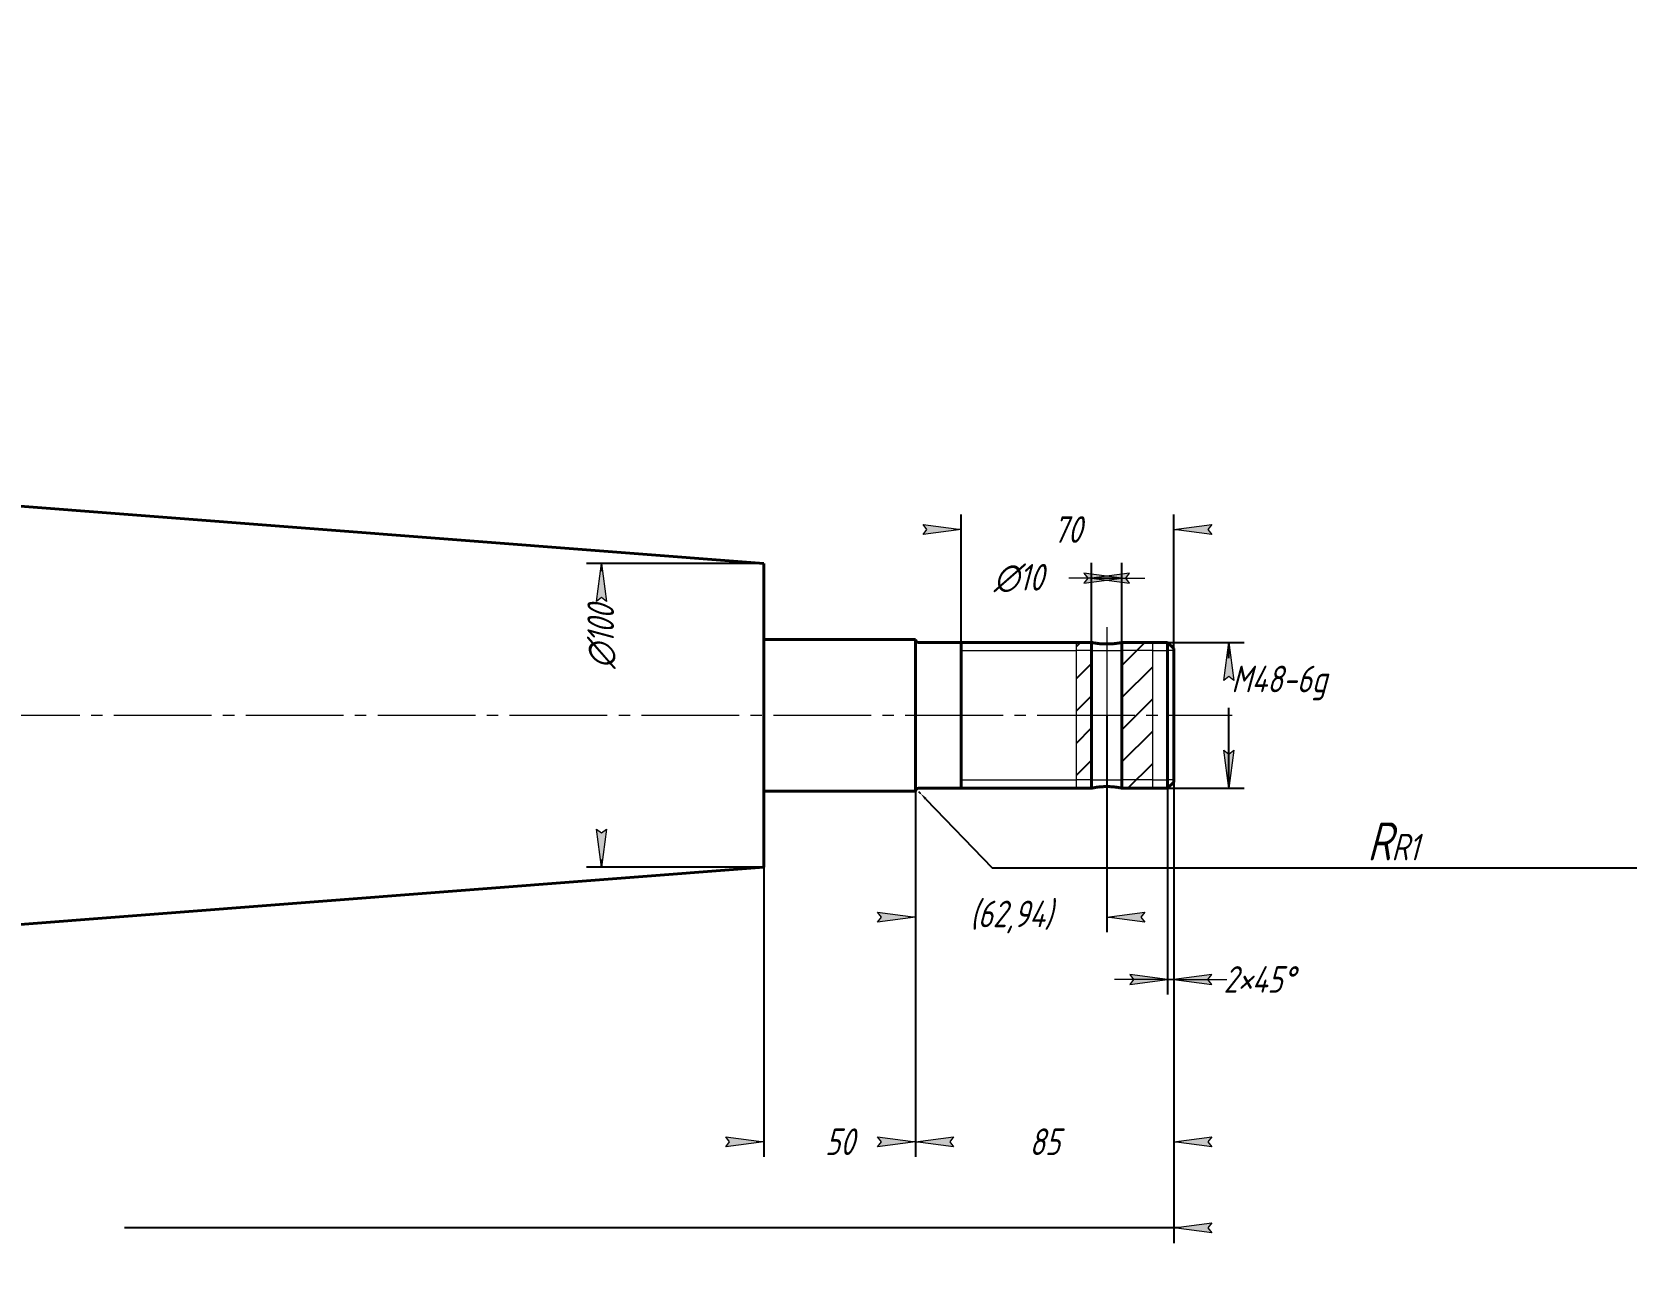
# Model space of a CAD drawing. Header units: millimetres. Extents: x 0 to 420, y 0 to 297.
# Drawn here: x 210 to 420, y 135.5 to 297 of the extents above; entities that cross this region are included whole.
import ezdxf

# ---------------------------------------------------------------- set-up
doc = ezdxf.new("R2010")
doc.units = ezdxf.units.MM
for name, pattern in [('K5LT_AXLED', [17.375, 12.875, -1.5, 1.5, -1.5]), ('K5LT_BASIC', [0]), ('K5LT_THIN', [0]), ('K5LT_THIN_INCLUDED_TO_HATCHING', [0])]:
    doc.linetypes.add(name, pattern=pattern)
doc.layers.add('Системный слой', color=7, linetype='Continuous')
doc.styles.add('KDIMTEXTSTYLE', font='GOST_AU.SHX', dxfattribs={"width": 0.96, "oblique": 15, "height": 5})
doc.dimstyles.new('KDIMSTYLE (0.40)', dxfattribs={"dimtxt": 5, "dimasz": 1, "dimexe": 2, "dimexo": 0.0625, "dimgap": 1, "dimtad": 1, "dimlfac": 2.5, "dimtxsty": 'KDIMTEXTSTYLE', "dimsah": 1, "dimcen": 0.09, "dimdle": 1, "dimadec": 0, "dimazin": 0, "dimtfac": 0.667, "dimtmove": 0, "dimatfit": 3, "dimfxl": 1, "dimtvp": 1, "dimtolj": 1, "dimtzin": 0, "dimarcsym": 0})

# ---------------------------------------------------------------- blocks, each defined once
blk = doc.blocks.new('U5')
at = {"layer": 'Системный слой', "color": 150, "linetype": 'K5LT_BASIC', "lineweight": 40, "true_color": 0x0080ff}
for p, q in [((326.8082792512143, 197.4), (347.6002816744884, 197.4)), ((357.6002816744884, 197.4), (359.6082792512148, 197.4))]:
    blk.add_line(p, q, dxfattribs=at)
blk = doc.blocks.new('U6')
at = {"layer": 'Системный слой', "color": 150, "linetype": 'K5LT_BASIC', "lineweight": 40, "true_color": 0x0080ff}
for p, q in [((326.8082792512143, 216.6), (347.6002816744884, 216.6)), ((357.6002816744884, 216.6), (359.6082792512148, 216.6))]:
    blk.add_line(p, q, dxfattribs=at)
blk = doc.blocks.new('U7')
at = {"layer": 'Системный слой', "color": 7, "linetype": 'K5LT_THIN', "lineweight": 18}
for p, q in [((332.4082792512148, 198.482531755), (347.6002816744884, 198.482531755)), ((357.6002816744884, 198.482531755), (359.6082792512148, 198.482531755))]:
    blk.add_line(p, q, dxfattribs=at)
blk = doc.blocks.new('U8')
at = {"layer": 'Системный слой', "color": 7, "linetype": 'K5LT_THIN', "lineweight": 18}
for p, q in [((332.4082792512148, 215.517468245), (347.6002816744884, 215.517468245)), ((357.6002816744884, 215.517468245), (359.6082792512148, 215.517468245))]:
    blk.add_line(p, q, dxfattribs=at)
blk = doc.blocks.new('U9')
at = {"layer": 'Системный слой', "color": 7, "linetype": 'K5LT_THIN_INCLUDED_TO_HATCHING', "lineweight": 18}
for p, q in [((347.6002816744884, 197.4), (347.6002816744884, 216.6)), ((357.6002816744884, 216.6), (357.6002816744884, 197.4))]:
    blk.add_line(p, q, dxfattribs=at)
blk = doc.blocks.new('KDIMARROW_01')
at = {"layer": 'Системный слой'}
blk.add_hatch(color=0, dxfattribs=at).paths.add_polyline_path([(0, 0), (-5, 0.658262491226197), (-4.5, 5.51091059616309e-16), (-5, -0.6582624912261956)])
at = {"layer": 'Системный слой', "color": 0, "linetype": 'K5LT_THIN', "lineweight": 18}
for p, q in [((-4.5, 5.51091059616309e-16), (-5, 0.658262491226197)), ((-5, 0.658262491226197), (0, 0)), ((0, 0), (-5, -0.6582624912261956)), ((-5, -0.6582624912261956), (-4.5, 5.51091059616309e-16)), ((0, 0), (-1, 0))]:
    blk.add_line(p, q, dxfattribs=at)
blk = doc.blocks.new('KDIMARROW_02')
at = {"layer": 'Системный слой'}
blk.add_hatch(color=0, dxfattribs=at).paths.add_polyline_path([(4.5, -5.51091059616309e-16), (5, 0.6582624912261956), (0, 0), (5, -0.658262491226197)])
at = {"layer": 'Системный слой', "color": 0, "linetype": 'K5LT_THIN', "lineweight": 18}
for p, q in [((0, 0), (-1, 0)), ((5, 0.6582624912261956), (0, 0)), ((0, 0), (5, -0.658262491226197)), ((0, 0), (7, -8.572527594031472e-16)), ((4.5, -5.51091059616309e-16), (5, 0.6582624912261956)), ((5, -0.658262491226197), (4.5, -5.51091059616309e-16))]:
    blk.add_line(p, q, dxfattribs=at)

msp = doc.modelspace()

# ---------------------------------------------------------------- hatches: boundary and pattern name
at = {"layer": 'Системный слой'}
h = msp.add_hatch(dxfattribs=at)
h.set_pattern_fill('', angle=45, style=0, pattern_type=0)
h.set_pattern_definition([(45, (0, 0), (-2.121320343559643, 2.121320343559643), [])])
h.paths.add_polyline_path([(349.5856849455748, 216.6), (347.6002816744884, 216.6), (347.6002816744884, 197.4), (349.5856849455748, 197.4)])
h.paths.add_polyline_path([(357.6002816744884, 216.6), (353.5856849455747, 216.6), (353.5856849455748, 197.4), (357.6002816744884, 197.4)])

# ---------------------------------------------------------------- linework, layer by layer
at = {"layer": 'Системный слой', "color": 150, "linetype": 'K5LT_BASIC', "lineweight": 40, "true_color": 0x0080ff}
for p, q in [((202.4082792512144, 235), (306.4082792512143, 227)), ((306.4082792512143, 227), (306.4082792512143, 187)), ((306.4082792512144, 217), (326.4082792512143, 217)), ((326.4082792512143, 217), (326.4082792512143, 197)), ((332.4082792512148, 216.6), (332.4082792512148, 197.4)), ((347.6002816744884, 216.6), (349.585684945528, 216.6)), ((349.585684945528, 216.6), (349.5856849455707, 197.4)), ((353.5856849455748, 216.6), (353.5856849456215, 197.4)), ((353.5856849455748, 216.6), (357.6002816744884, 216.6)), ((359.6082792512148, 216.6), (359.6082792512148, 197.4)), ((360.4082792512148, 215.8), (359.6082792512148, 216.6)), ((360.4082792512148, 215.8), (360.4082792512148, 198.2)), ((347.6002816744884, 197.4), (349.5856849455707, 197.4)), ((353.5856849456215, 197.4), (357.6002816744884, 197.4)), ((360.4082792512148, 198.2), (359.6082792512148, 197.4)), ((306.4082792512144, 197), (326.4082792512143, 197)), ((202.4082792512144, 179), (306.4082792512143, 187))]:
    msp.add_line(p, q, dxfattribs=at)
at = {"layer": 'Системный слой', "color": 30, "linetype": 'K5LT_AXLED', "lineweight": 18, "true_color": 0xff8000}
for p, q in [((351.5856849455465, 218.6), (351.585684945603, 195.3999999999999)), ((47.04827925121437, 207), (368.0864424480991, 207))]:
    msp.add_line(p, q, dxfattribs=at)
at = {"layer": 'Системный слой', "color": 7, "linetype": 'K5LT_THIN', "lineweight": 18}
for p, q in [((349.5856849455748, 215.517468245), (347.6002816744884, 215.517468245)), ((349.5856849455748, 215.517468245), (353.5856849455748, 215.517468245)), ((357.6002816744884, 215.517468245), (353.5856849455748, 215.517468245)), ((360.4082792512148, 215.517468245), (359.6082792512148, 215.517468245)), ((349.5856849455748, 198.482531755), (347.6002816744884, 198.482531755)), ((349.5856849455748, 198.482531755), (353.5856849455748, 198.482531755)), ((357.6002816744884, 198.482531755), (353.5856849455748, 198.482531755)), ((360.4082792512148, 198.482531755), (359.6082792512148, 198.482531755))]:
    msp.add_line(p, q, dxfattribs=at)
at = {"layer": 'Системный слой', "color": 150, "linetype": 'K5LT_BASIC', "lineweight": 40, "true_color": 0x0080ff}
for centre, start, end in [((326.8082792512143, 216.9999999999999), 179.9999999999931, 270), ((326.8082792512143, 197), 90, 180.0000000000069)]:
    msp.add_arc(centre, 0.3999999999999521, start, end, dxfattribs=at)
for points, knots in [([(353.5856849455748, 216.6), (353.5856457728163, 216.5999919064584), (353.5775237995856, 216.5982921889967), (353.5459760291028, 216.5917890139725), (353.5011783906712, 216.5826873255583), (353.437535297243, 216.5701522398836), (353.3477839483461, 216.5531157979826), (353.2282616960151, 216.5315033809462), (353.0496514945145, 216.5021861211881), (352.8339875533797, 216.4709861062054), (352.6002268446895, 216.442958731399), (352.3502034801353, 216.4194608138727), (352.1016055748067, 216.4022424288418), (351.8390433328854, 216.3915716965724), (351.6054128138297, 216.3885720400479), (351.3670007009827, 216.3909080001807), (351.1491539725869, 216.3985096473747), (350.9463425441793, 216.410637235105), (350.7691526572145, 216.4242495977368), (350.5658197836917, 216.4436447953489), (350.3317132679826, 216.4717002663166), (350.1318089896546, 216.5007316769255), (349.9778805718479, 216.5257663372515), (349.867666961007, 216.5450673182699), (349.7744496728766, 216.5623415350062), (349.7050060385677, 216.5757940103473), (349.6466662838072, 216.5874365143453), (349.5991468724836, 216.5971770535523), (349.5857241098116, 216.5999918658234), (349.585684945528, 216.6)], [0, 0, 0, 0, 1.209266175770709, 1.830539663460461, 2.835562190073818, 3.847785118448351, 4.479770485195712, 5.875296197323397, 7.159111744983707, 8.536275118083726, 10.09290756077909, 11.20014920687987, 12.52423869442539, 13.84513939590974, 15.01297846149784, 15.86115983859773, 17.25095177082336, 18.15920883092771, 18.88057436781929, 19.97064841176271, 21.4143479306638, 22.93084656688674, 23.88555211166997, 24.87971756249328, 25.77577506525014, 26.72336366698076, 27.47117228960104, 28.55736317827208, 30, 30, 30, 30]), ([(349.5856849455707, 197.4), (349.5857241684854, 197.4000078539381), (349.5952350336369, 197.4019986066859), (349.629411806974, 197.4090383006814), (349.6741795910783, 197.4180817137114), (349.7371110731586, 197.430509783697), (349.8259539922054, 197.4473436154713), (349.9523822214282, 197.4699604186804), (350.1235107869728, 197.4982748563494), (350.3483641506671, 197.530491017334), (350.560627774679, 197.5554831052313), (350.7361091512947, 197.5726524731376), (350.9037097528791, 197.5865033229589), (351.108077154781, 197.5994525743161), (351.3450198806467, 197.608636552892), (351.5947605578822, 197.6117480910983), (351.847854095759, 197.6081449063281), (352.0891262025622, 197.5981208474564), (352.3348707901742, 197.5818245065647), (352.5608340799898, 197.5610622543425), (352.8003675756279, 197.5333117222266), (353.0121761179895, 197.5036641837278), (353.1867025083599, 197.4754644191148), (353.3160175439879, 197.4527365452147), (353.4188116830954, 197.4335273103834), (353.4969696978279, 197.4181575772), (353.5567072110654, 197.4060357207337), (353.5819815419217, 197.4007709232078), (353.5856457622432, 197.4000080421206), (353.5856849456215, 197.4)], [0, 0, 0, 0, 1.209373858115478, 2.144285441758759, 2.785928857892163, 3.710427973360169, 4.835980981334921, 5.718977400802165, 7.15881384225612, 8.759526593176503, 10.0677235850708, 10.80588078546958, 11.59198860453802, 12.6709429856179, 13.86326933623358, 15.02833090806404, 16.23776396316602, 17.47974809519879, 18.53665121372233, 19.93202205831381, 21.05713100054179, 22.62842899904355, 23.95395877632044, 24.92585955960983, 25.99598095070892, 27.16469019293899, 28.10594934333935, 29.4688001051987, 30, 30, 30, 30])]:
    msp.add_open_spline(points, degree=3, knots=knots, dxfattribs=at)

# ---------------------------------------------------------------- block references
at = {"layer": 'Системный слой'}
for name in ['U6', 'U9', 'U8', 'U5', 'U7']:
    msp.add_blockref(name, (0, 0), dxfattribs=at)

# ---------------------------------------------------------------- dimensions: what is measured, and where the dimension line sits
at = {"layer": 'Системный слой', "color": 7}
for base, p1, p2, location, override in [((332.4082792512148, 231.4610461285611), (360.4082792512148, 200.735475969116), (332.4082792512148, 199.82247277385), (346.4082792512148, 231.4610461285611), {"dimexo": 0, "dimpost": '\\H3.5;\\W0.965;\\Q15;<>', "dimblk1": 'KDIMARROW_01', "dimblk2": 'KDIMARROW_01', "dimse1": 0, "dimse2": 0, "dimclrt": 7, "dimtolj": 1}), ((349.585684945528, 225.0592961285611), (353.5856849455748, 216.6), (349.585684945528, 216.6), (339.9823023156345, 225.0592961285611), {"dimexo": 0, "dimpost": '\\H3.5;\\W0.965;\\Q15;∅<>', "dimblk1": 'KDIMARROW_02', "dimblk2": 'KDIMARROW_02', "dimse1": 0, "dimse2": 0, "dimclrt": 7, "dimtolj": 1}), ((326.4082792512143, 180.4342453370104), (351.5856849455748, 207), (326.4082792512143, 207), (338.9969820983946, 180.4342453370104), {"dimexo": 0, "dimpost": '\\H3.5;\\W0.965;\\Q15;\\Q15;(\\H3.5;\\W0.965;\\Q15;<>\\H3.5;\\W0.965;\\Q15;\\Q15;)', "dimblk1": 'KDIMARROW_01', "dimblk2": 'KDIMARROW_01', "dimse1": 0, "dimse2": 0, "dimclrt": 7, "dimtolj": 1}), ((326.4082792512143, 150.8425851784406), (360.4082792512148, 200.1236752200765), (326.4082792512143, 197.4), (343.4082792512146, 150.8425851784406), {"dimexo": 0, "dimpost": '\\H3.5;\\W0.965;\\Q15;<>', "dimblk1": 'KDIMARROW_01', "dimblk2": 'KDIMARROW_01', "dimse1": 0, "dimse2": 0, "dimclrt": 7, "dimtolj": 1}), ((359.6082792512148, 172.2145927255152), (360.4082792512148, 200.735475969116), (359.6082792512148, 199.7803739887926), (371.6291855088443, 172.2145927255152), {"dimexo": 0, "dimpost": '\\H3.5;\\W0.965;\\Q15;<>\\H3.5;\\W0.965;\\Q15;\\Q15;\\Q15;×\\Q15;45\\Q15;°\\Q15;', "dimblk1": 'KDIMARROW_02', "dimblk2": 'KDIMARROW_02', "dimse1": 0, "dimse2": 0, "dimclrt": 7, "dimtolj": 1}), ((42.40827925121437, 139.484446570206), (360.4082792512148, 198.2), (42.40827925121437, 181), (169.4082792512144, 139.484446570206), {"dimexo": 0, "dimpost": '\\H3.5;\\W0.965;\\Q15;<>', "dimblk1": 'KDIMARROW_01', "dimblk2": 'KDIMARROW_01', "dimse1": 0, "dimse2": 0, "dimclrt": 7, "dimtolj": 1}), ((306.4082792512144, 150.8425851784406), (326.4082792512143, 197.8514950022634), (306.4082792512144, 197.3999999999999), (316.4082792512144, 150.8425851784406), {"dimexo": 0, "dimpost": '\\H3.5;\\W0.965;\\Q15;<>', "dimblk1": 'KDIMARROW_01', "dimblk2": 'KDIMARROW_01', "dimse1": 0, "dimse2": 0, "dimclrt": 7, "dimtolj": 1})]:
    msp.add_linear_dim(base=base, p1=p1, p2=p2, location=location, dimstyle='KDIMSTYLE (0.40)', override=override, dxfattribs=at).render()
for base, p1, p2, location, override in [((285.0422730636882, 227), (306.4082792512143, 187), (306.4082792512143, 227), (285.0422730636882, 217.3347187042236), {"dimexo": 0, "dimpost": '\\H3.5;\\W0.965;\\Q15;∅<>', "dimblk1": 'KDIMARROW_01', "dimblk2": 'KDIMARROW_01', "dimse1": 0, "dimse2": 0, "dimclrt": 7, "dimtolj": 1}), ((367.6829673094352, 216.6), (356.5278317546471, 197.4), (357.0731770455315, 216.6), (374.2804604028632, 211.2520586613061), {"dimexo": 0, "dimtoh": 1, "dimpost": '\\H3.5;\\W0.965;\\Q15;М<>\\H3.5;\\W0.965;\\Q15;\\Q15;-6g', "dimblk1": 'KDIMARROW_01', "dimblk2": 'KDIMARROW_01', "dimse1": 0, "dimse2": 0, "dimclrt": 7, "dimtmove": 1, "dimtolj": 1})]:
    msp.add_linear_dim(base=base, p1=p1, p2=p2, angle=90, location=location, dimstyle='KDIMSTYLE (0.40)', override=override, dxfattribs=at).render()
msp.add_radius_dim(center=(326.786824612751, 196.9800618102291), radius=0.3999999999999075, location=(336.4956166690479, 186.8921650067991), dimstyle='KDIMSTYLE (0.40)', override={"dimtih": 1, "dimtoh": 1, "dimpost": '\\H3.5;\\W0.965;\\Q15;R<>', "dimblk2": 'KDIMARROW_01', "dimclrt": 7, "dimtmove": 1, "dimtolj": 1}, dxfattribs=at).render()

doc.saveas('drawing.dxf')
